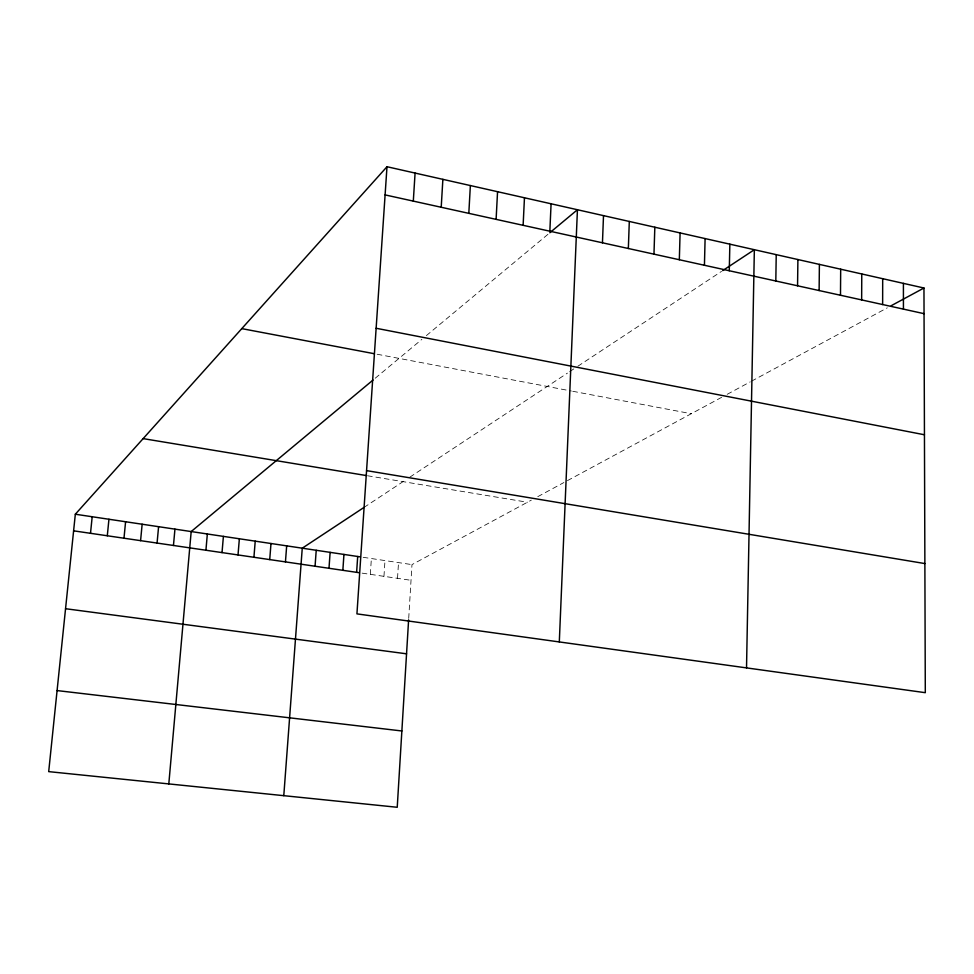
<?xml version="1.0" encoding="UTF-8"?>
<svg xmlns="http://www.w3.org/2000/svg" width="974" height="974" viewBox="0 0 974 974"><rect width="100%" height="100%" fill="white"/><g stroke="black" fill="none" stroke-linecap="round" stroke-linejoin="round"><path stroke-width="0.73" stroke-dasharray="4.87 3.65" d="M408.715 618.368L411.978 564.616L531.317 500.149M397.526 578.325L398.512 562.607M383.963 576.34L384.974 560.574M370.327 574.343L371.374 558.54M375.233 378.216L421.876 339.354M426.368 335.616L548.715 233.675M363.996 507.43L406.438 479.403M409.811 477.175L567.404 373.139M569.717 371.605L574.356 368.537M577.838 366.248L721.527 271.381M537.782 496.655L563.885 482.544M567.44 480.632L721.941 397.161M727.201 394.312L750.236 381.869M751.502 381.187L887.29 307.833M362.109 573.138L411.028 580.309M363.168 557.311L411.978 564.616M367.466 475.75L527.458 502.231M377.133 354.244L571.361 391.012M572.761 391.28L691.296 413.719"/><path stroke-width="1.46" d="M882.639 304.545L882.688 278.698M861.649 299.919L861.771 273.974M840.489 295.256L840.684 269.201M819.122 290.544L819.39 264.392M797.56 285.796L797.901 259.547M775.815 280.999L776.229 254.652M746.522 667.896L754.351 249.709L722.696 270.602M729.27 270.748L729.855 244.17M704.433 265.269L705.103 238.581M679.328 259.741L680.096 232.932M653.968 254.153L654.832 227.222M628.352 248.504L629.301 221.451M602.456 242.794L603.503 215.631M559.307 641.939L577.436 209.739L549.823 232.749M549.847 231.203L551.089 203.785M523.123 225.323L524.462 197.783M496.107 219.369L497.556 191.695M468.811 213.343L470.369 185.559M441.21 207.267L442.878 179.35M408.617 619.841L397.234 807.276L48.7 771.627L75.327 514.223L386.995 166.724L923.961 288.012L925.3 692.684L356.934 613.876L386.995 166.724M413.305 201.119L415.082 173.068M356.618 572.335L357.689 556.495M342.848 570.314L343.944 554.437M328.993 568.28L330.125 552.368M315.065 566.235L316.221 550.286M283.787 795.673L302.257 548.192L363.996 507.43M285.443 561.888L286.673 545.866M269.725 559.587L270.991 543.516M253.922 557.274L255.225 541.154M238.021 554.937L239.361 538.78M222.023 552.599L223.399 536.394M205.928 550.237L207.34 533.983M168.806 783.912L191.184 531.561L373.054 380.03M173.457 545.477L174.943 529.138M157.07 543.066L158.592 526.691M140.585 540.655L142.143 524.219M123.99 538.22L125.585 521.747M107.298 535.773L108.942 519.252M90.509 533.314L92.189 516.744M891.222 305.702L923.961 288.012M57.089 690.578L401.872 730.975M65.55 608.713L406.56 653.81M73.61 530.83L359.369 572.736M75.327 514.223L360.429 556.897M366.565 470.625L924.874 563.569M143.141 438.617L365.968 475.495M241.783 328.628L374.199 353.696M376.134 328.262L924.448 434.769M385.095 194.897L924.046 313.665M903.409 283.373L903.434 309.123"/></g></svg>
